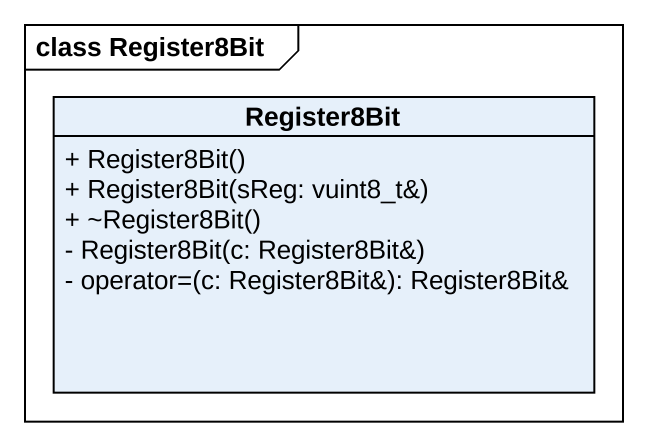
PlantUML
@startuml
mainframe class Register8Bit
hide circle
hide empty members
skinparam classAttributeIconSize 0
class Register8Bit {
  + Register8Bit()
  + Register8Bit(sReg: vuint8_t&)
  + ~Register8Bit()
  - Register8Bit(c: Register8Bit&)
  - operator=(c: Register8Bit&): Register8Bit&
}
@enduml
